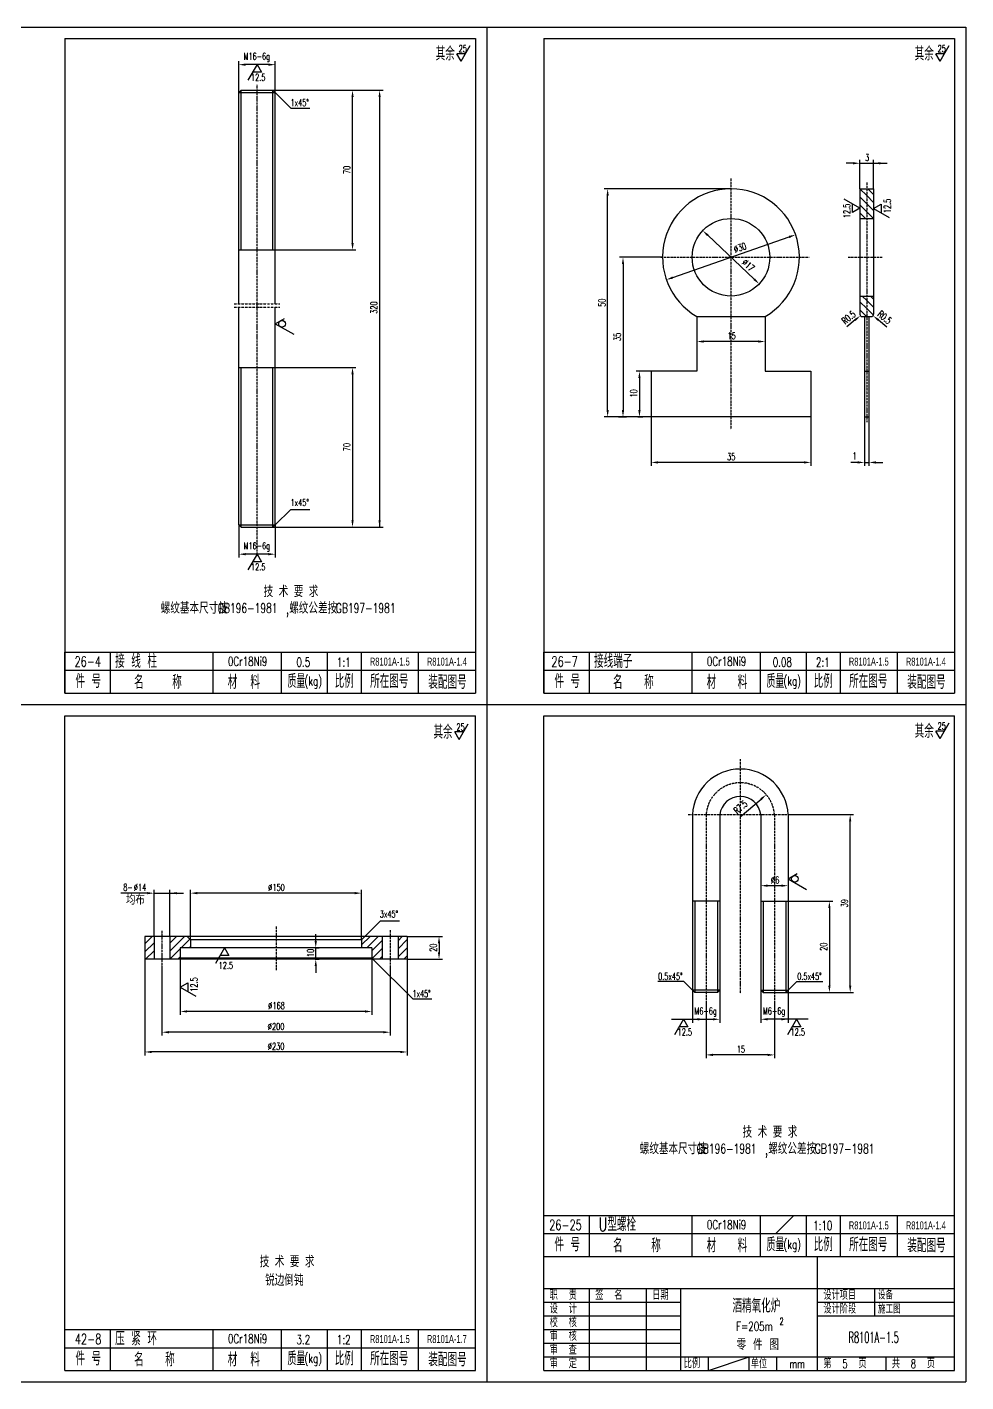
# Model space of a CAD drawing. Header units: millimetres. Extents: x 1545 to 36024, y 3418 to 15628.
# Drawn here: x 14504 to 18620, y 3418 to 9358 of the extents above; entities that cross this region are included whole.
import ezdxf
from ezdxf.enums import TextEntityAlignment as Align

# ---------------------------------------------------------------- set-up
doc = ezdxf.new("R2010")
doc.units = ezdxf.units.MM
for name, pattern in [('DASHDOT', [1, 0.5, -0.25, 0, -0.25]), ('DASHDOT-M', [36, 30, -3, 0, -3]), ('DASHDOT-S', [14, 10, -2, 0, -2]), ('DIVIDE-M', [39, 30, -3, 0, -3, 0, -3]), ('DIVIDE-S', [16, 10, -2, 0, -2, 0, -2])]:
    doc.linetypes.add(name, pattern=pattern)
for name, color, linetype in [('1', 2, 'DASHDOT'), ('1轮廓实线层', 1, 'Continuous'), ('CDR_DIM', 7, 'Continuous'), ('CDR_DWG1', 1, 'Continuous'), ('CDR_DWG3', 3, 'DASHDOT-M'), ('CDR_DWG4', 6, 'DIVIDE-M'), ('CDR_TEXT', 7, 'Continuous'), ('TEXT', 2, 'Continuous')]:
    doc.layers.add(name, color=color, linetype=linetype)
doc.styles.add('CLB', font='clb.shx', dxfattribs={"bigfont": 'hztxt.shx'})
doc.styles.add('HZ', font='simplex.shx', dxfattribs={"width": 0.7, "height": 30, "bigfont": 'HZ.shx'})
doc.styles.add('HZTXT', font='TXT', dxfattribs={"width": 0.7, "bigfont": 'HZTXT'})
doc.styles.get("Standard").update_dxf_attribs({"font": 'txt', "bigfont": 'gbcbig.shx'})

msp = doc.modelspace()

# ---------------------------------------------------------------- linework, layer by layer
for p, q in [((16407.3, 9208.6), (16447, 9277.4)), ((18507.3, 9208.6), (18547, 9277.4)), ((16407.3, 9208.6), (16388.3, 9241.6)), ((16426.3, 9241.6), (16388.3, 9241.6)), ((18526.3, 9241.6), (18488.3, 9241.6)), ((18507.3, 9208.6), (18488.3, 9241.6)), ((15511.9, 9193.5), (15472.2, 9124.8)), ((15530.9, 9160.6), (15492.9, 9160.6)), ((15511.9, 9193.5), (15530.9, 9160.6)), ((18155, 8564.2), (18086.3, 8603.9)), ((18122, 8545.2), (18122, 8583.2)), ((18155, 8564.2), (18122, 8545.2)), ((18215, 8563.4), (18247.9, 8582.5)), ((18215, 8563.4), (18283.7, 8523.8)), ((18247.9, 8582.5), (18247.9, 8544.4)), ((15511.9, 7047.2), (15472.2, 6978.5)), ((15530.9, 7014.3), (15492.9, 7014.3)), ((15511.9, 7047.2), (15530.9, 7014.3)), ((14669.9, 6618.2), (14869, 6618.2)), ((14869.9, 6438.2), (14869.9, 6618.2)), ((15319.9, 6438.2), (15319.9, 6618.2)), ((15619.9, 6438.2), (15619.9, 6618.2)), ((15819.9, 6618.2), (15819.9, 6438.2)), ((15969.9, 6438.2), (15969.9, 6618.2)), ((16219.9, 6438.2), (16219.9, 6618.2)), ((16969.9, 6438.2), (16969.9, 6618.2)), ((17419.9, 6438.2), (17419.9, 6618.2)), ((17719.9, 6438.2), (17719.9, 6618.2)), ((17919.9, 6618.2), (17919.9, 6438.2)), ((18069.9, 6438.2), (18069.9, 6618.2)), ((18319.9, 6438.2), (18319.9, 6618.2)), ((14669.9, 6538.2), (16469.9, 6538.2)), ((16769.9, 6538.2), (18569.9, 6538.2)), ((16397.7, 6234.7), (16437.4, 6303.4)), ((18507.3, 6238.6), (18547, 6307.4)), ((16397.7, 6234.7), (16378.7, 6267.7)), ((16416.7, 6267.7), (16378.7, 6267.7)), ((18507.3, 6238.6), (18488.3, 6271.6)), ((18526.3, 6271.6), (18488.3, 6271.6)), ((15369.9, 5321.1), (15330.3, 5252.4)), ((15389, 5288.2), (15350.9, 5288.2)), ((15369.9, 5321.1), (15389, 5288.2)), ((15175.3, 5149.5), (15208.3, 5168.5)), ((15208.3, 5168.5), (15208.3, 5130.5)), ((15175.3, 5149.5), (15244.1, 5109.9)), ((17382.1, 5008.1), (17342.5, 4939.4)), ((17382.1, 5008.1), (17401.2, 4975.2)), ((17877.4, 5008.1), (17837.7, 4939.4)), ((17877.4, 5008.1), (17896.4, 4975.2)), ((17401.2, 4975.2), (17363.1, 4975.2)), ((17896.4, 4975.2), (17858.3, 4975.2)), ((16769.9, 4148.2), (16969, 4148.2)), ((16969.9, 3968.2), (16969.9, 4148.2)), ((17419.9, 3968.2), (17419.9, 4148.2)), ((17719.9, 3968.2), (17719.9, 4148.2)), ((17785.9, 4068.3), (17865.5, 4147.9)), ((17919.9, 4148.2), (17919.9, 3968.2)), ((18069.9, 3968.2), (18069.9, 4148.2)), ((18319.9, 3968.2), (18319.9, 4148.2)), ((16769.9, 4068.2), (18569.9, 4068.2)), ((14669.9, 3648.2), (14869, 3648.2)), ((14869.9, 3468.2), (14869.9, 3648.2)), ((15319.9, 3468.2), (15319.9, 3648.2)), ((15619.9, 3468.2), (15619.9, 3648.2)), ((15819.9, 3648.2), (15819.9, 3468.2)), ((15969.9, 3468.2), (15969.9, 3648.2)), ((16219.9, 3468.2), (16219.9, 3648.2)), ((14669.9, 3568.2), (16469.9, 3568.2)), ((10219.9, 3418.2), (18619.9, 3418.2))]:
    msp.add_line(p, q)
at = {"color": 7, "linetype": 'Continuous'}
for p, q in [((14669.9, 6618.2), (16469.9, 6618.2)), ((16769.9, 6618.2), (18569.9, 6618.2)), ((16769.9, 4148.2), (18569.9, 4148.2)), ((14669.9, 3648.2), (16469.9, 3648.2))]:
    msp.add_line(p, q, dxfattribs=at)
at = {"layer": '1轮廓实线层'}
for p, q in [((16770.8, 3968.2), (18569.9, 3968.2)), ((16769.9, 3468.2), (18569.9, 3468.2))]:
    msp.add_line(p, q, dxfattribs=at)
at = {"layer": 'CDR_DIM', "color": 0, "linetype": 'Continuous'}
for p, q in [((15431.9, 9071), (15431.9, 9208.5)), ((15591.9, 9071), (15591.9, 9208.5)), ((15561.9, 9193.5), (15461.9, 9193.5)), ((15441.9, 8381), (15441.9, 9081)), ((15581.9, 8381), (15581.9, 9081)), ((15581.9, 9081), (16064.3, 9081)), ((15591.9, 9071), (15659.9, 9003)), ((15915.6, 9081), (15945.7, 9081)), ((15930.7, 8411), (15930.7, 9051)), ((16049.3, 9051), (16049.3, 7165.5)), ((15659.9, 9003), (15743.6, 9003)), ((18125, 8761.2), (18095, 8761.2)), ((18155, 8649.1), (18155, 8776.2)), ((18155, 8761.2), (18275, 8761.2)), ((18215, 8649.1), (18215, 8776.2)), ((17589.9, 8649.1), (17034.2, 8649.1)), ((17049.2, 7679.1), (17049.2, 8619.1)), ((18185, 8583.9), (18155, 8613.9)), ((18185, 8619.3), (18155.2, 8649.1)), ((18215, 8589.3), (18185, 8619.3)), ((18215, 8624.6), (18190.5, 8649.1)), ((18185, 8548.6), (18155, 8578.6)), ((18215, 8553.9), (18185, 8583.9)), ((18179.1, 8519.1), (18155, 8543.2)), ((18214.5, 8519.1), (18185, 8548.6)), ((17335, 8260.1), (17844.9, 8438)), ((17488.2, 8445.2), (17691.7, 8252.9)), ((15591.9, 8381), (15945.7, 8381)), ((17289.9, 8349.1), (17101.5, 8349.1)), ((17116.5, 8319.1), (17116.5, 7679.1)), ((18185, 8124.3), (18155, 8154.3)), ((18185, 8159.6), (18165.6, 8179.1)), ((18215, 8129.6), (18185, 8159.6)), ((18215, 8165), (18200.9, 8179.1)), ((15591.9, 8057.8), (15631.8, 8080.8)), ((18184.7, 8089.2), (18155, 8118.9)), ((18214.1, 8095.2), (18185, 8124.3)), ((15591.9, 8057.8), (15672.6, 8011.2)), ((18134, 8074), (18097.3, 8044)), ((18236, 8074), (18272.7, 8044)), ((17709.9, 7979.6), (17469.9, 7979.6)), ((15441.9, 7165.5), (15441.9, 7865.5)), ((15581.9, 7165.5), (15581.9, 7865.5)), ((15591.9, 7865.5), (15945.7, 7865.5)), ((17239.9, 7849.1), (17173.6, 7849.1)), ((15930.7, 7835.5), (15930.7, 7195.5)), ((17188.6, 7819.1), (17188.6, 7679.1)), ((17239.9, 7649.1), (17034.2, 7649.1)), ((17097.3, 7649.1), (17131.5, 7649.1)), ((17181.4, 7649.1), (17203.6, 7649.1)), ((17239.9, 7649.1), (17239.9, 7434.5)), ((17939.9, 7649.1), (17939.9, 7434.5)), ((18175, 7649.1), (18175, 7434.5)), ((18195, 7649.1), (18195, 7434.5)), ((17909.9, 7449.5), (17269.9, 7449.5)), ((18145, 7449.5), (18115, 7449.5)), ((18175, 7449.5), (18195, 7449.5)), ((18225, 7449.5), (18255, 7449.5)), ((15591.9, 7175.5), (15659.9, 7243.5)), ((15659.9, 7243.5), (15743.6, 7243.5)), ((15431.9, 7175.5), (15431.9, 7032.2)), ((15581.9, 7165.5), (16064.3, 7165.5)), ((15591.9, 7175.5), (15591.9, 7032.2)), ((15561.9, 7047.2), (15461.9, 7047.2)), ((17630.7, 5895.3), (17721.8, 5973.4)), ((17840.7, 5905.3), (18127.5, 5905.3)), ((18112.5, 5155.3), (18112.5, 5875.3)), ((17840.7, 5624.2), (17880.6, 5647.3)), ((17810.7, 5593.7), (17750.7, 5593.7)), ((17840.7, 5624.2), (17921.4, 5577.6)), ((15030.3, 5561.1), (14915.3, 5561.1)), ((15060.3, 5371.1), (15060.3, 5576.1)), ((15060.3, 5561.1), (15190.3, 5561.1)), ((15130.3, 5371.1), (15130.3, 5576.1)), ((15220.3, 5356.1), (15220.3, 5576.1)), ((15940.3, 5561.1), (15250.3, 5561.1)), ((15970.3, 5356.1), (15970.3, 5576.1)), ((17430.7, 5525.3), (17430.7, 5125.3)), ((17530.7, 5525.3), (17530.7, 5125.3)), ((17730.7, 5525.3), (17730.7, 5125.3)), ((17830.7, 5525.3), (17830.7, 5125.3)), ((17840.7, 5525.3), (18036.4, 5525.3)), ((18021.4, 5495.3), (18021.4, 5155.3)), ((15985.3, 5371.1), (16053.3, 5439.1)), ((16053.3, 5439.1), (16137, 5439.1)), ((15020.3, 5338.6), (15052.9, 5371.1)), ((15130.3, 5342.5), (15158.9, 5371.1)), ((15130.3, 5307.2), (15194.3, 5371.1)), ((15179.6, 5321.1), (15217.5, 5359)), ((15769.5, 5351.1), (15769.5, 5381.1)), ((15970.3, 5334), (16007.5, 5371.1)), ((15992.8, 5321.1), (16042.8, 5371.1)), ((16015.3, 5308.3), (16060.3, 5353.3)), ((16130.3, 5352.6), (16148.9, 5371.1)), ((16130.3, 5317.2), (16170.3, 5357.2)), ((16170.3, 5371.1), (16324.9, 5371.1)), ((15020.3, 5303.3), (15060.3, 5343.3)), ((15023.6, 5271.1), (15060.3, 5307.9)), ((15130.3, 5271.8), (15175.3, 5316.8)), ((15215, 5321.1), (15220.3, 5326.5)), ((15769.5, 5321.1), (15784.5, 5321.1)), ((15769.5, 5271.1), (15769.5, 5321.1)), ((16016.9, 5274.5), (16060.3, 5318)), ((16130.3, 5281.9), (16170.3, 5321.9)), ((16309.9, 5341.1), (16309.9, 5301.1)), ((15020.3, 5271.1), (15020.3, 4849.8)), ((15058.9, 5271.1), (15060.3, 5272.5)), ((15095.3, 5242.7), (15095.3, 4936.3)), ((15165, 5271.1), (15175.3, 5281.5)), ((15175.3, 5276.1), (15175.3, 5027.4)), ((15767.2, 5271.1), (15784.5, 5271.1)), ((15769.5, 5241.1), (15769.5, 5211.1)), ((16015.3, 5276.1), (16015.3, 5027.4)), ((16020.3, 5271.1), (16194.5, 5097)), ((16048.9, 5271.1), (16060.3, 5282.6)), ((16095.3, 5240.4), (16095.3, 4936.3)), ((16154.9, 5271.1), (16170.3, 5286.5)), ((16170.3, 5271.1), (16170.3, 4849.8)), ((16170.3, 5271.1), (16324.9, 5271.1)), ((17383, 5173), (17269, 5173)), ((17420.7, 5135.3), (17383, 5173)), ((17840.7, 5135.3), (17878.4, 5173)), ((17878.4, 5173), (17992.3, 5173)), ((17420.7, 5135.3), (17420.7, 4993.1)), ((17540.7, 5135.3), (17540.7, 4993.1)), ((17720.7, 5135.3), (17720.7, 4993.1)), ((17830.7, 5125.3), (18127.5, 5125.3)), ((17840.7, 5135.3), (17840.7, 4993.1)), ((18015.9, 5125.3), (18036.4, 5125.3)), ((16194.5, 5097), (16278.1, 5097)), ((17480.7, 5079.9), (17480.7, 4836.9)), ((17780.7, 5079.9), (17780.7, 4836.9)), ((15985.3, 5042.4), (15205.3, 5042.4)), ((17328.6, 5008.1), (17510.7, 5008.1)), ((17928.1, 5008.1), (17750.7, 5008.1)), ((16065.3, 4951.3), (15125.3, 4951.3)), ((16140.3, 4864.8), (15050.3, 4864.8)), ((17750.7, 4851.9), (17510.7, 4851.9))]:
    msp.add_line(p, q, dxfattribs=at)
for centre in [(15621.5, 8057.7), (17870.2, 5624.1)]:
    msp.add_circle(centre, 14.6, dxfattribs=at)
for points in [[(15461.9, 9198.5), (15461.9, 9188.5), (15431.9, 9193.5)], [(15561.9, 9198.5), (15561.9, 9188.5), (15591.9, 9193.5)], [(15925.7, 9051), (15935.7, 9051), (15930.7, 9081)], [(16044.3, 9051), (16054.3, 9051), (16049.3, 9081)], [(18125, 8766.2), (18125, 8756.2), (18155, 8761.2)], [(18245, 8766.2), (18245, 8756.2), (18215, 8761.2)], [(17044.2, 8619.1), (17054.2, 8619.1), (17049.2, 8649.1)], [(17491.6, 8448.9), (17484.8, 8441.6), (17466.4, 8465.8)], [(17843.2, 8442.7), (17846.5, 8433.3), (17873.2, 8447.9)], [(15925.7, 8411), (15935.7, 8411), (15930.7, 8381)], [(17111.5, 8319.1), (17121.5, 8319.1), (17116.5, 8349.1)], [(17333.4, 8264.8), (17336.6, 8255.4), (17306.7, 8250.2)], [(17695.1, 8256.5), (17688.2, 8249.2), (17713.5, 8232.3)], [(18130.8, 8077.8), (18137.1, 8070.1), (18157.2, 8092.9)], [(18239.1, 8077.8), (18232.8, 8070.1), (18212.7, 8092.9)], [(17469.9, 7984.6), (17469.9, 7974.6), (17439.9, 7979.6)], [(17709.9, 7984.6), (17709.9, 7974.6), (17739.9, 7979.6)], [(15925.7, 7835.5), (15935.7, 7835.5), (15930.7, 7865.5)], [(17183.6, 7819.1), (17193.6, 7819.1), (17188.6, 7849.1)], [(17044.2, 7679.1), (17054.2, 7679.1), (17049.2, 7649.1)], [(17111.5, 7679.1), (17121.5, 7679.1), (17116.5, 7649.1)], [(17183.6, 7679.1), (17193.6, 7679.1), (17188.6, 7649.1)], [(17269.9, 7454.5), (17269.9, 7444.5), (17239.9, 7449.5)], [(17909.9, 7454.5), (17909.9, 7444.5), (17939.9, 7449.5)], [(18145, 7454.5), (18145, 7444.5), (18175, 7449.5)], [(18225, 7454.5), (18225, 7444.5), (18195, 7449.5)], [(15925.7, 7195.5), (15935.7, 7195.5), (15930.7, 7165.5)], [(16044.3, 7195.5), (16054.3, 7195.5), (16049.3, 7165.5)], [(15461.9, 7052.2), (15461.9, 7042.2), (15431.9, 7047.2)], [(15561.9, 7052.2), (15561.9, 7042.2), (15591.9, 7047.2)], [(17718.5, 5977.2), (17725.1, 5969.6), (17744.6, 5992.9)], [(18107.5, 5875.3), (18117.5, 5875.3), (18112.5, 5905.3)], [(17750.7, 5598.7), (17750.7, 5588.7), (17720.7, 5593.7)], [(17810.7, 5598.7), (17810.7, 5588.7), (17840.7, 5593.7)], [(15030.3, 5566.1), (15030.3, 5556.1), (15060.3, 5561.1)], [(15160.3, 5566.1), (15160.3, 5556.1), (15130.3, 5561.1)], [(15250.3, 5566.1), (15250.3, 5556.1), (15220.3, 5561.1)], [(15940.3, 5566.1), (15940.3, 5556.1), (15970.3, 5561.1)], [(18016.4, 5495.3), (18026.4, 5495.3), (18021.4, 5525.3)], [(15764.5, 5351.1), (15774.5, 5351.1), (15769.5, 5321.1)], [(16304.9, 5341.1), (16314.9, 5341.1), (16309.9, 5371.1)], [(16304.9, 5301.1), (16314.9, 5301.1), (16309.9, 5271.1)], [(15764.5, 5241.1), (15774.5, 5241.1), (15769.5, 5271.1)], [(18016.4, 5155.3), (18026.4, 5155.3), (18021.4, 5125.3)], [(18107.5, 5155.3), (18117.5, 5155.3), (18112.5, 5125.3)], [(15205.3, 5047.4), (15205.3, 5037.4), (15175.3, 5042.4)], [(15985.3, 5047.4), (15985.3, 5037.4), (16015.3, 5042.4)], [(17450.7, 5013.1), (17450.7, 5003.1), (17420.7, 5008.1)], [(17510.7, 5013.1), (17510.7, 5003.1), (17540.7, 5008.1)], [(17750.7, 5013.1), (17750.7, 5003.1), (17720.7, 5008.1)], [(17810.7, 5013.1), (17810.7, 5003.1), (17840.7, 5008.1)], [(15125.3, 4956.3), (15125.3, 4946.3), (15095.3, 4951.3)], [(16065.3, 4956.3), (16065.3, 4946.3), (16095.3, 4951.3)], [(15050.3, 4869.8), (15050.3, 4859.8), (15020.3, 4864.8)], [(16140.3, 4869.8), (16140.3, 4859.8), (16170.3, 4864.8)], [(17510.7, 4856.9), (17510.7, 4846.9), (17480.7, 4851.9)], [(17750.7, 4856.9), (17750.7, 4846.9), (17780.7, 4851.9)]]:
    msp.add_solid(points, dxfattribs=at)
at = {"layer": 'CDR_DWG1'}
for p, q in [((14669.9, 9308.2), (16469.9, 9308.2)), ((16769.9, 9308.2), (18569.9, 9308.2)), ((15431.9, 9071), (15441.9, 9081)), ((15431.9, 9071), (15591.9, 9071)), ((15431.9, 8145.1), (15431.9, 9071)), ((15441.9, 9081), (15581.9, 9081)), ((15591.9, 9071), (15581.9, 9081)), ((15591.9, 8145.1), (15591.9, 9071)), ((18155, 8649.1), (18155, 8099.2)), ((18155, 8649.1), (18215, 8649.1)), ((18215, 8649.1), (18215, 8099.2)), ((18155, 8519.1), (18215, 8519.1)), ((15431.9, 8381), (15591.9, 8381)), ((18155, 8179.1), (18215, 8179.1)), ((15431.9, 7175.5), (15431.9, 8130.1)), ((15591.9, 7175.5), (15591.9, 8130.1)), ((17439.9, 8089.2), (17439.9, 7849.1)), ((17439.9, 8089.2), (17739.9, 8089.2)), ((17739.9, 8089.2), (17739.9, 7849.1)), ((18165, 8089.2), (18205, 8089.2)), ((18175, 8089.2), (18175, 7649.1)), ((18195, 8089.2), (18195, 7649.1)), ((15431.9, 7865.5), (15591.9, 7865.5)), ((17239.9, 7849.1), (17239.9, 7649.1)), ((17439.9, 7849.1), (17239.9, 7849.1)), ((17739.9, 7849.1), (17939.9, 7849.1)), ((17939.9, 7849.1), (17939.9, 7649.1)), ((18175, 7849.1), (18195, 7849.1)), ((17939.9, 7649.1), (17239.9, 7649.1)), ((18175, 7649.1), (18195, 7649.1)), ((15431.9, 7175.5), (15441.9, 7165.5)), ((15431.9, 7175.5), (15591.9, 7175.5)), ((15441.9, 7165.5), (15581.9, 7165.5)), ((15591.9, 7175.5), (15581.9, 7165.5)), ((14669.9, 6438.2), (14669.9, 6618.2)), ((16769.9, 6438.2), (16769.9, 6618.2)), ((14669.9, 6438.2), (16469.9, 6438.2)), ((16769.9, 6438.2), (18569.9, 6438.2)), ((14669.9, 6338.2), (16469.9, 6338.2)), ((16769.9, 6338.2), (18569.9, 6338.2)), ((17420.7, 5905.3), (17420.7, 5135.3)), ((17540.7, 5905.3), (17540.7, 5135.3)), ((17720.7, 5905.3), (17720.7, 5135.3)), ((17840.7, 5905.3), (17840.7, 5135.3)), ((17540.7, 5525.3), (17420.7, 5525.3)), ((17720.7, 5525.3), (17840.7, 5525.3)), ((16170.3, 5371.1), (15020.3, 5371.1)), ((15020.3, 5371.1), (15020.3, 5271.1)), ((15060.3, 5371.1), (15060.3, 5271.1)), ((15130.3, 5371.1), (15130.3, 5271.1)), ((15220.3, 5356.1), (15205.3, 5371.1)), ((15970.3, 5356.1), (15220.3, 5356.1)), ((15220.3, 5356.1), (15220.3, 5321.1)), ((15970.3, 5356.1), (15985.3, 5371.1)), ((15970.3, 5356.1), (15970.3, 5321.1)), ((16060.3, 5371.1), (16060.3, 5271.1)), ((16130.3, 5371.1), (16130.3, 5271.1)), ((16170.3, 5371.1), (16170.3, 5271.1)), ((15175.3, 5321.1), (15175.3, 5276.1)), ((16015.3, 5321.1), (15175.3, 5321.1)), ((16015.3, 5321.1), (16015.3, 5276.1)), ((16170.3, 5271.1), (15020.3, 5271.1)), ((15175.3, 5276.1), (15170.3, 5271.1)), ((16015.3, 5276.1), (15175.3, 5276.1)), ((16015.3, 5276.1), (16020.3, 5271.1)), ((17540.7, 5135.3), (17420.7, 5135.3)), ((17420.7, 5135.3), (17430.7, 5125.3)), ((17530.7, 5125.3), (17430.7, 5125.3)), ((17540.7, 5135.3), (17530.7, 5125.3)), ((17720.7, 5135.3), (17730.7, 5125.3)), ((17720.7, 5135.3), (17840.7, 5135.3)), ((17730.7, 5125.3), (17830.7, 5125.3)), ((17840.7, 5135.3), (17830.7, 5125.3)), ((16769.9, 3968.2), (16769.9, 4148.2)), ((14669.9, 3468.2), (14669.9, 3648.2)), ((14669.9, 3468.2), (16469.9, 3468.2))]:
    msp.add_line(p, q, dxfattribs=at)
at = {"layer": 'CDR_DWG1', "color": 1}
for p, q in [((14669.9, 9308.2), (14669.9, 6438.2)), ((16469.9, 9308.2), (16469.9, 6438.2)), ((16769.9, 9308.2), (16769.9, 6438.2)), ((18569.9, 9308.2), (18569.9, 6438.2)), ((14669.9, 3468.2), (14669.9, 6338.2)), ((16469.9, 3468.2), (16469.9, 6338.2)), ((16769.9, 3468.2), (16769.9, 6338.2)), ((18569.9, 3468.2), (18569.9, 6338.2))]:
    msp.add_line(p, q, dxfattribs=at)
at = {"layer": 'CDR_DWG1'}
msp.add_circle((17589.9, 8349.1), 170, dxfattribs=at)
for centre, radius, start, end in [((17589.9, 8349.1), 300, 300, 240), ((18165, 8099.2), 10, 180, 270), ((18205, 8099.2), 10, 270, 0), ((17630.7, 5895.3), 210, 2.7294, 177.2706), ((17630.7, 5895.3), 90, 6.37937, 173.62063)]:
    msp.add_arc(centre, radius, start, end, dxfattribs=at)
at = {"layer": 'CDR_DWG3', "linetype": 'DASHDOT-S'}
for p, q in [((15511.9, 7044.2), (15511.9, 9105.2)), ((17589.9, 8694.2), (17589.9, 7594.1)), ((18185, 8677), (18185, 7625.9)), ((17282.2, 8349.1), (17932.9, 8349.1)), ((18103.3, 8349.1), (18252.4, 8349.1)), ((17630.7, 6149.2), (17630.7, 5121.3)), ((17402.2, 5905.3), (17888.4, 5905.3)), ((17480.7, 5905.3), (17480.7, 5073.2)), ((17780.7, 5905.3), (17780.7, 5080.3)), ((15595.3, 5414.9), (15595.3, 5224.1)), ((15095.3, 5396.3), (15095.3, 5242.7)), ((16095.3, 5398.6), (16095.3, 5240.4))]:
    msp.add_line(p, q, dxfattribs=at)
msp.add_arc((17630.7, 5895.3), 150, 3.82255, 176.17745, dxfattribs=at)
at = {"layer": 'CDR_DWG4', "color": 3, "linetype": 'DIVIDE-S'}
for p, q in [((15411.4, 8145.1), (15612.4, 8145.1)), ((15411.4, 8130.1), (15612.4, 8130.1))]:
    msp.add_line(p, q, dxfattribs=at)
at = {"layer": 'CDR_TEXT', "color": 0, "linetype": 'Continuous'}
for p, q in [((10219.9, 9358.2), (18619.9, 9358.2)), ((16519.9, 9358.2), (16519.9, 3418.2)), ((18619.9, 9358.2), (18619.9, 3418.2)), ((10219.9, 6388.2), (18619.9, 6388.2))]:
    msp.add_line(p, q, dxfattribs=at)
at = {"layer": 'TEXT'}
for p, q in [((17969.9, 3468.2), (17969.9, 3968.2)), ((16769.9, 3828.2), (18569.9, 3828.2)), ((16969.9, 3468.2), (16969.9, 3828.2)), ((17219.9, 3468.2), (17219.9, 3828.2)), ((17369.9, 3468.2), (17369.9, 3828.2)), ((18219.9, 3708.2), (18219.9, 3828.2)), ((16769.9, 3768.2), (17369.9, 3768.2)), ((17969.9, 3768.2), (18569.9, 3768.2)), ((16769.9, 3708.2), (17369.9, 3708.2)), ((17969.9, 3708.2), (18569.9, 3708.2)), ((16769.9, 3648.2), (17369.9, 3648.2)), ((16769.9, 3588.2), (17369.9, 3588.2)), ((16769.9, 3528.2), (18569.9, 3528.2)), ((17491.1, 3468.2), (17669.9, 3528.2)), ((17491.1, 3468.2), (17491.1, 3528.2)), ((17669.9, 3468.2), (17669.9, 3528.2)), ((17791.1, 3468.2), (17791.1, 3528.2)), ((18269.9, 3468.2), (18269.9, 3528.2))]:
    msp.add_line(p, q, dxfattribs=at)

# ---------------------------------------------------------------- texts
at = {"color": 7, "linetype": 'Continuous', "style": 'HZ'}
for s, height, width, p in [(' 其余', 60, 0.7, (16266.4, 9211.9)), (' 其余', 60, 0.7, (18366.4, 9211.9)), ('技 术 要 求', 50, 0.7, (15540.8, 6859.1)), ('螺纹基本尺寸按', 50, 0.7, (15090, 6786.4)), (',螺纹公差按', 50, 0.7, (15638.3, 6786.4)), ('件 号', 60, 0.7, (14715.7, 6460.8)), ('名    称', 60, 0.7, (14973, 6456.6)), ('材  料', 60, 0.7, (15383.2, 6456.6)), ('质量', 60, 0.5, (15645.5, 6460.8)), ('比例', 60, 0.7, (15852.4, 6460.8)), ('所在图号', 60, 0.7, (16007.8, 6460.8)), ('装配图号', 60, 0.7, (16263, 6456.6)), ('件 号', 60, 0.7, (16815.7, 6460.8)), ('名   称', 60, 0.7, (17073, 6456.6)), ('材   料', 60, 0.7, (17483.2, 6456.6)), ('质量', 60, 0.5, (17745.5, 6460.8)), ('比例', 60, 0.7, (17952.4, 6460.8)), ('所在图号', 60, 0.7, (18107.8, 6460.8)), ('装配图号', 60, 0.7, (18363, 6456.6)), (' 其余', 60, 0.7, (16256.8, 6237.9)), (' 其余', 60, 0.7, (18366.4, 6241.9)), ('技 术 要 求', 50, 0.7, (17640.8, 4489.1)), ('螺纹基本尺寸按', 50, 0.7, (17190, 4416.4)), (',螺纹公差按', 50, 0.7, (17738.3, 4416.4)), ('件 号', 60, 0.7, (16815.7, 3990.8)), ('名    称', 60, 0.7, (17073, 3986.6)), ('材   料', 60, 0.7, (17483.2, 3986.6)), ('质量', 60, 0.5, (17745.5, 3990.8)), ('比例', 60, 0.7, (17952.4, 3990.8)), ('所在图号', 60, 0.7, (18107.8, 3990.8)), ('装配图号', 60, 0.7, (18363, 3986.6)), ('技 术 要 求', 50, 0.7, (15523.8, 3920.9)), ('锐边倒钝', 50, 0.7, (15547.7, 3839.6)), ('件 号', 60, 0.7, (14715.7, 3490.8)), ('名   称', 60, 0.7, (14973, 3486.6)), ('材  料', 60, 0.7, (15383.2, 3486.6)), ('质量', 60, 0.5, (15645.5, 3490.8)), ('比例', 60, 0.7, (15852.4, 3490.8)), ('所在图号', 60, 0.7, (16007.8, 3490.8)), ('装配图号', 60, 0.7, (16263, 3486.6))]:
    msp.add_text(s, height=height, dxfattribs=dict(at, width=width)).set_placement(p)
at = {"style": 'HZ', "width": 0.7}
for s, height, p in [('GB196-1981', 42, (15340, 6789.8)), ('GB197-1981', 42, (15857.4, 6789.8)), ('26-4', 45, (14711.7, 6553.8)), ('接 线 柱', 60, (14889.8, 6548.6)), ('0Cr18Ni9', 40, (15384.3, 6557.4)), ('26-7', 45, (16802.6, 6553.8)), ('接线端子', 60, (16989.8, 6548.6)), ('0Cr18Ni9', 40, (17484.3, 6557.4)), ('均布', 45, (14937.7, 5510.8)), ('GB196-1981', 42, (17440, 4419.8)), ('GB197-1981', 42, (17957.4, 4419.8)), ('26-25', 45, (16792.7, 4083.8)), ('U型螺栓', 60, (17008.5, 4079.3)), ('0Cr18Ni9', 40, (17484.3, 4087.4)), ('42-8', 45, (14713.2, 3583.8)), ('压 紧 环', 60, (14889.8, 3578.6)), ('0Cr18Ni9', 40, (15384.3, 3587.4))]:
    msp.add_text(s, height=height, dxfattribs=at).set_placement(p)
at = {"ltscale": 1.5, "style": 'CLB', "width": 0.7}
for s, p in [('R8101A-1.5', (16094.2, 6576.2)), ('R8101A-1.4', (16344.2, 6576.2)), ('R8101A-1.5', (18194.2, 6576.2)), ('R8101A-1.4', (18444.2, 6576.2)), ('R8101A-1.5', (18194.2, 4104.5)), ('R8101A-1.4', (18444.2, 4104.5)), ('R8101A-1.5', (16094.2, 3606.2)), ('R8101A-1.7', (16344.2, 3606.2))]:
    msp.add_text(s, height=35, dxfattribs=at).set_placement(p, align=Align.MIDDLE)
at = {"width": 0.55}
msp.add_text('R8101A-1.5', height=48, dxfattribs=at).set_placement((18105.3, 3589.7))
at = {"layer": '1', "style": 'HZTXT', "width": 0.7}
msp.add_text('2', height=30.4, dxfattribs=at).set_placement((17811.9, 3668.6), align=Align.CENTER)
at = {"layer": 'CDR_DIM', "style": 'HZ', "width": 0.7}
for s, p in [(' 25', (16406.9, 9263.8)), (' 25', (18506.9, 9263.8)), ('12.5', (15517.3, 9137.9)), ('12.5', (15517.3, 6991.6)), (' 25', (16397.3, 6289.9)), (' 25', (18506.9, 6293.8)), ('12.5', (15375.3, 5244.1)), ('12.5', (17387.5, 4952.4)), ('12.5', (17882.8, 4952.4))]:
    msp.add_text(s, height=30, dxfattribs=at).set_placement(p, align=Align.MIDDLE)
for p in [(18097.7, 8552.3), (18275.2, 8574.2), (15235.6, 5160.3)]:
    msp.add_text('12.5', height=30, rotation=90, dxfattribs=at).set_placement(p, align=Align.MIDDLE)
at = {"layer": 'CDR_DIM', "color": 0, "linetype": 'Continuous', "style": 'HZ', "width": 0.7}
for s, p in [('0.5', (15714.9, 6573.8)), ('1:1', (15892.4, 6573.8)), ('0.08', (17814.9, 6573.8)), ('2:1', (17992.4, 6573.8)), ('(kg)', (15758.6, 6488.6)), ('(kg)', (17858.6, 6488.6)), ('1:10', (17992.4, 4103.8)), ('(kg)', (17858.6, 4018.6)), ('3.2', (15714.9, 3603.8)), ('1:2', (15892.4, 3603.8)), ('(kg)', (15758.6, 3518.6))]:
    msp.add_text(s, height=40, dxfattribs=at).set_placement(p, align=Align.MIDDLE)
at = {"layer": 'CDR_TEXT', "color": 0, "linetype": 'Continuous', "style": 'HZ', "width": 0.7}
for s, p in [('M16-6g', (15452.9, 9215.3)), ('1x45°', (15658.7, 9011.5)), ('3', (18178, 8771.2)), ('15', (17574.9, 7989.6)), ('35', (17572.9, 7459.5)), ('1', (18122.8, 7462.8)), ('1x45°', (15658.7, 7258.6)), ('M16-6g', (15452.9, 7069)), ('8-', (14925.4, 5571.5)), ('∅', (14971.4, 5571.5)), ('14', (14990.4, 5571.5)), ('∅', (15560.8, 5571.1)), ('150', (15579.8, 5571.1)), ('∅', (17764.7, 5603.7)), ('6', (17783.7, 5603.7)), ('3x45°', (16050.1, 5454.2)), ('0.5x45°', (17270.5, 5181.6)), ('0.5x45°', (17880.3, 5181.6)), ('1x45°', (16193.2, 5105.6)), ('∅', (15560.8, 5052.4)), ('168', (15579.8, 5052.4)), ('M6-6g', (17429.7, 5029.6)), ('M6-6g', (17729.7, 5029.6)), ('∅', (15558.8, 4961.3)), ('200', (15577.8, 4961.3)), ('∅', (15558.8, 4874.8)), ('230', (15577.8, 4874.8)), ('15', (17615.7, 4861.9))]:
    msp.add_text(s, height=30, dxfattribs=at).set_placement(p)
for s, rotation, p in [('70', 90, (15920.7, 8714)), ('∅', 19.23368, (17608.3, 8368)), ('30', 19.23368, (17626.2, 8374.2)), ('∅', 316.6045, (17635.5, 8322.3)), ('17', 316.6045, (17649.3, 8309.2)), ('320', 90, (16039.3, 8101.2)), ('50', 90, (17039.2, 8132.1)), ('R0.5', 39.20576, (18090.3, 8053.2)), ('R0.5', 320.79424, (18229.3, 8094.3)), ('35', 90, (17106.5, 7982.1)), ('10', 90, (17178.6, 7734.1)), ('70', 90, (15920.7, 7498.5)), ('R7.5', 40.60516, (17617.1, 5906.1)), ('39', 90, (18102.5, 5498.8)), ('10', 90, (15761.6, 5281.1)), ('20', 90, (16299.9, 5304.1)), ('20', 90, (18011.4, 5308.3))]:
    msp.add_text(s, height=30, rotation=rotation, dxfattribs=at).set_placement(p)
at = {"layer": 'TEXT', "style": 'HZTXT', "width": 0.7}
for s, height, p in [('职  责', 38, (16794.9, 3778.6)), ('签  名', 38, (16994.9, 3778.6)), ('日期', 38, (17244.9, 3778.6)), ('设计项目', 38, (17994.9, 3778.6)), ('设备', 35, (18234.2, 3780.2)), ('设  计', 38, (16794.9, 3718.6)), ('设计阶段', 38, (17994.9, 3718.6)), ('施工图', 35, (18234.2, 3718.6)), ('校  核', 38, (16794.9, 3658.6)), ('审  核', 38, (16794.9, 3598.6)), ('F=205m', 40, (17612.7, 3641.7)), ('审  查', 38, (16794.9, 3538.6)), ('零 件 图', 48, (17614.5, 3558.3)), ('审  定', 38, (16794.9, 3478.6)), ('比例', 38, (17382.8, 3478.6)), ('单位', 38, (17676.7, 3478.6)), ('第  5  页  ', 38, (17994.9, 3478.6)), ('共  8  页', 38, (18294.9, 3478.6)), ('mm', 38, (17845.9, 3478.6))]:
    msp.add_text(s, height=height, dxfattribs=at).set_placement(p)
msp.add_text('酒精氧化炉', height=60, dxfattribs=at).set_placement((17701.2, 3755.1), align=Align.MIDDLE)

doc.saveas('drawing.dxf')
